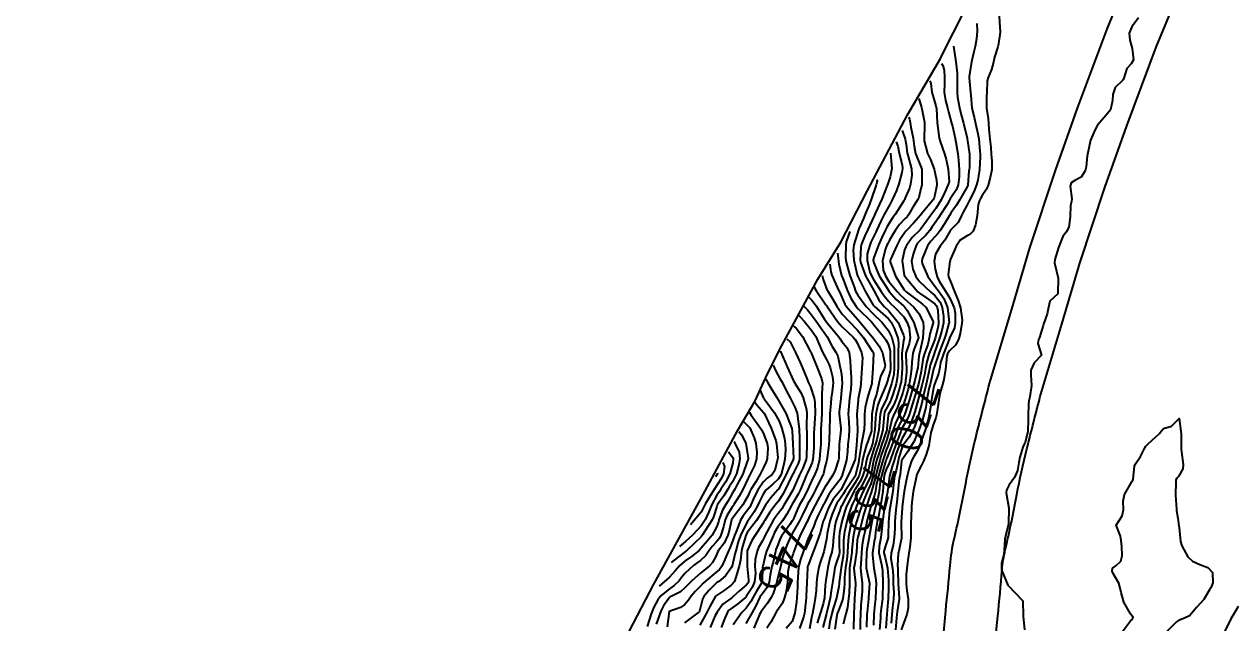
# Model space of a CAD drawing. Header units: metres. Extents: x 318500 to 325275, y 7408834 to 7428799.
# Drawn here: x 321964.5 to 322122, y 7417871.5 to 7417949.4 of the extents above; entities that cross this region are included whole.
import ezdxf
from ezdxf.enums import TextEntityAlignment as Align

# ---------------------------------------------------------------- set-up
doc = ezdxf.new("R2010")
doc.units = ezdxf.units.M
doc.header["$MEASUREMENT"] = 0
for name, color, linetype in [('Area', 45, 'Continuous'), ('Cotas', 45, 'Continuous'), ('Curvas de Nivel 1m', 11, 'Continuous'), ('Curvas de Nivel 5m', 15, 'Continuous'), ('Vias Primárias', 230, 'Continuous')]:
    doc.layers.add(name, color=color, linetype=linetype)
doc.styles.add('Style-STANDARD', font='STANDARD.shx')

msp = doc.modelspace()

# ---------------------------------------------------------------- linework, layer by layer
at = {"layer": 'Area'}
msp.add_lwpolyline([(322040.56, 7417865.41), (322046.4, 7417876.55), (322052.45, 7417887.54), (322057.31, 7417896.58), (322059.58, 7417900.37), (322061.18, 7417903.9), (322063.06, 7417907.6), (322067.73, 7417916.22), (322070.74, 7417921.01), (322074.18, 7417927.75), (322079.41, 7417937.61), (322083.7, 7417944.92), (322083.97, 7417945.5), (322086.79, 7417951.12)], dxfattribs=at)
at = {"layer": 'Curvas de Nivel 1m', "flags": 128}
for points, elevation in [([(322091.31, 7417950.44), (322091.42, 7417948.97), (322091.46, 7417948.49), (322091.47, 7417948.44), (322091.46, 7417948.39), (322091.4, 7417948), (322091.2, 7417946.62), (322091.16, 7417946.44), (322090.72, 7417945.09), (322090.57, 7417944.45), (322090.32, 7417943.47), (322089.88, 7417942.45), (322089.77, 7417942), (322089.71, 7417940.46), (322089.68, 7417940.07), (322089.69, 7417938.46), (322089.91, 7417937.1), (322089.95, 7417936.45), (322089.96, 7417935.72), (322090.11, 7417934.45), (322090.24, 7417933.41), (322090.3, 7417932.44), (322090.35, 7417931.61), (322090.35, 7417930.44), (322090.17, 7417929.43), (322089.89, 7417928.45), (322089.67, 7417927.91), (322089.12, 7417927.12), (322088.88, 7417926.7), (322088.76, 7417926.47), (322088.57, 7417925.93), (322088.48, 7417924.47), (322088.25, 7417923.29), (322087.94, 7417922.48), (322087.52, 7417922.01), (322087.05, 7417921.81), (322086.23, 7417921.31), (322085.72, 7417920.5), (322085.53, 7417920), (322085.01, 7417918.84), (322084.9, 7417918.51), (322084.68, 7417916.82), (322084.73, 7417916.51), (322084.97, 7417915.93), (322085.57, 7417914.5), (322086, 7417913.44), (322086.29, 7417912.5), (322086.5, 7417910.9), (322086.48, 7417910.49), (322086.23, 7417909.14), (322086.07, 7417908.5), (322085.69, 7417907.67), (322084.85, 7417906.89), (322084.62, 7417906.51), (322084.53, 7417906.2), (322084.32, 7417904.52), (322084.14, 7417903.18), (322083.97, 7417902.52), (322083.61, 7417901.36), (322083.47, 7417900.53), (322083.38, 7417899.91), (322083.17, 7417898.53), (322083.1, 7417898.17), (322082.72, 7417897.26), (322082.57, 7417896.68), (322082.53, 7417896.54), (322082.45, 7417896.28), (322082.15, 7417894.55), (322081.84, 7417893.39), (322081.46, 7417892.56), (322081.21, 7417892.01), (322080.63, 7417890.83), (322080.56, 7417890.64), (322080.55, 7417890.57), (322080.22, 7417888.97), (322080.15, 7417888.57), (322079.98, 7417887.19), (322079.92, 7417886.58), (322079.86, 7417885.28), (322079.83, 7417884.58), (322079.82, 7417883.29), (322079.81, 7417882.58), (322079.7, 7417881.39), (322079.56, 7417880.58), (322079.42, 7417879.65), (322079.29, 7417878.58), (322079.24, 7417877.81), (322079.22, 7417876.58), (322079.31, 7417875.71), (322079.49, 7417874.58), (322079.5, 7417873.48), (322079.29, 7417872.58), (322079.06, 7417871.9), (322078.57, 7417870.59)], 727), ([(322109.43, 7417950.2), (322108.57, 7417949.05), (322108.23, 7417948.21), (322108.31, 7417947.3), (322108.61, 7417946.21), (322108.8, 7417944.76), (322108.49, 7417944.21), (322107.94, 7417943.62), (322107.48, 7417942.22), (322107.43, 7417942.12), (322107.33, 7417942.03), (322106.41, 7417941.14), (322106.1, 7417940.24), (322106.08, 7417939.44), (322105.8, 7417938.24), (322105.26, 7417937.56), (322104.13, 7417936.27), (322103.82, 7417935.69), (322103.22, 7417934.28), (322102.84, 7417932.64), (322102.78, 7417932.28), (322102.63, 7417930.84), (322102.51, 7417930.29), (322101.98, 7417929.47), (322101.15, 7417929.05), (322100.69, 7417928.77), (322100.54, 7417928.31), (322100.77, 7417926.65), (322100.75, 7417926.31), (322100.61, 7417925.81), (322100.56, 7417924.31), (322100.4, 7417922.98), (322100.02, 7417922.32), (322099.61, 7417921.76), (322099.03, 7417920.33), (322098.58, 7417918.77), (322098.54, 7417918.33), (322098.98, 7417916.33), (322098.95, 7417914.33), (322097.93, 7417913.35), (322097.69, 7417912.34), (322097.57, 7417911.7), (322097.1, 7417910.35), (322097.05, 7417910.19), (322096.89, 7417909.63), (322096.58, 7417908.65), (322096.46, 7417908.36), (322096.35, 7417907.84), (322096.85, 7417906.35), (322095.86, 7417905.34), (322095.42, 7417904.37), (322095.42, 7417903.76), (322095.54, 7417902.37), (322095.29, 7417900.89), (322095.16, 7417900.37), (322095.13, 7417900.01), (322095.1, 7417898.37), (322095.11, 7417898), (322095.05, 7417896.37), (322094.7, 7417895.03), (322094.42, 7417894.38), (322093.99, 7417893.08), (322093.88, 7417892.39), (322093.72, 7417891.32), (322093.33, 7417890.4), (322092.62, 7417889.45), (322092.26, 7417888.77), (322092.23, 7417888.41), (322092.58, 7417886.41), (322092.55, 7417884.41), (322092.15, 7417882.8), (322092.08, 7417882.41), (322091.98, 7417880.95), (322091.91, 7417880.42), (322091.62, 7417879.29), (322091.63, 7417878.42), (322092.45, 7417876.41), (322094.42, 7417874.38), (322094.45, 7417872.38), (322094.61, 7417870.62)], 726), ([(322088.43, 7417949.48), (322088.45, 7417948.47), (322088.39, 7417947.48), (322088.2, 7417946.48), (322088.04, 7417945.81), (322087.73, 7417944.48), (322087.43, 7417942.59), (322087.41, 7417942.49), (322087.4, 7417942.41), (322087.6, 7417940.49), (322087.62, 7417940.16), (322087.78, 7417938.48), (322088.06, 7417937.28), (322088.26, 7417936.47), (322088.56, 7417935.14), (322088.67, 7417934.47), (322088.82, 7417932.84), (322088.85, 7417932.47), (322088.87, 7417932.15), (322088.78, 7417930.47), (322088.53, 7417929.09), (322088.38, 7417928.47), (322088.03, 7417927.57), (322087.46, 7417926.48), (322087.1, 7417925.81), (322086.64, 7417924.95), (322086.42, 7417924.5), (322085.97, 7417923.6), (322085.06, 7417922.66), (322084.99, 7417922.58), (322084.96, 7417922.51), (322084.26, 7417921.3), (322083.64, 7417920.53), (322083.02, 7417919.45), (322082.87, 7417918.54), (322082.99, 7417917.51), (322083.27, 7417916.54), (322083.53, 7417915.97), (322084.43, 7417914.52), (322084.63, 7417914.2), (322084.94, 7417913.66), (322085.47, 7417912.5), (322085.61, 7417911.81), (322085.61, 7417910.5), (322085.49, 7417909.9), (322084.87, 7417908.55), (322084.86, 7417908.52), (322084.85, 7417908.49), (322084.06, 7417906.52), (322083.7, 7417905.39), (322083.55, 7417904.53), (322083.43, 7417903.91), (322082.91, 7417902.54), (322082.79, 7417902.12), (322082.52, 7417900.54), (322082.3, 7417898.99), (322082.23, 7417898.55), (322081.95, 7417897.33), (322081.69, 7417896.56), (322081.07, 7417894.94), (322080.97, 7417894.57), (322080.9, 7417894.35), (322080.68, 7417893.95), (322080.18, 7417893.07), (322079.92, 7417892.58), (322079.6, 7417891.63), (322079.37, 7417890.58), (322079.24, 7417889.97), (322078.97, 7417888.59), (322078.91, 7417888.28), (322078.68, 7417886.59), (322078.68, 7417886.49), (322078.57, 7417884.59), (322078.58, 7417884.56), (322078.62, 7417882.59), (322078.61, 7417882.5), (322078.52, 7417882.12), (322078.25, 7417880.85), (322078.2, 7417880.59), (322078.09, 7417878.98), (322078.12, 7417878.6), (322078.15, 7417878.28), (322078.18, 7417876.59), (322078.32, 7417874.7), (322078.31, 7417874.59), (322078.04, 7417872.95), (322077.99, 7417872.6), (322077.95, 7417872.17), (322077.83, 7417870.6)], 728), ([(322085.38, 7417946.52), (322085.7, 7417944.51), (322085.84, 7417943.02), (322085.86, 7417942.51), (322085.86, 7417941.97), (322085.87, 7417940.51), (322085.91, 7417939.89), (322086.16, 7417938.5), (322086.37, 7417937.61), (322086.66, 7417936.5), (322087.14, 7417934.57), (322087.16, 7417934.49), (322087.22, 7417934.23), (322087.45, 7417932.49), (322087.44, 7417930.76), (322087.42, 7417930.49), (322087.39, 7417930.26), (322087.25, 7417928.49), (322087.23, 7417928.4), (322087.14, 7417928.23), (322086.52, 7417927.1), (322086.17, 7417926.5), (322085.76, 7417925.84), (322085.09, 7417924.9), (322084.84, 7417924.51), (322084.19, 7417923.4), (322083.64, 7417922.53), (322083.4, 7417922.19), (322083.05, 7417921.82), (322082.43, 7417921.16), (322081.99, 7417920.56), (322081.32, 7417918.87), (322081.27, 7417918.57), (322081.32, 7417918.25), (322082.05, 7417916.55), (322082.96, 7417915.3), (322083.55, 7417914.53), (322084.11, 7417913.69), (322084.58, 7417912.52), (322084.81, 7417910.6), (322084.79, 7417910.51), (322084.37, 7417909.02), (322084.22, 7417908.52), (322083.84, 7417907.51), (322083.47, 7417906.53), (322082.82, 7417904.66), (322082.79, 7417904.57), (322082.79, 7417904.54), (322082.42, 7417902.92), (322082.33, 7417902.55), (322082.19, 7417901.95), (322081.93, 7417900.55), (322081.77, 7417899.54), (322081.54, 7417898.56), (322081.36, 7417897.93), (322080.86, 7417896.57), (322080.71, 7417896.2), (322080.21, 7417895.06), (322079.93, 7417894.58), (322079.44, 7417893.82), (322078.66, 7417892.69), (322078.63, 7417892.62), (322078.63, 7417892.59), (322078.42, 7417890.81), (322078.38, 7417890.59), (322078.33, 7417890.3), (322078.15, 7417888.6), (322077.99, 7417887.2), (322077.91, 7417886.6), (322077.8, 7417885.36), (322077.75, 7417884.6), (322077.73, 7417883.79), (322077.68, 7417882.6), (322077.51, 7417881.61), (322077.25, 7417880.61), (322077.24, 7417879.86), (322077.45, 7417878.61), (322077.53, 7417877.67), (322077.55, 7417876.6), (322077.61, 7417875.42), (322077.58, 7417874.6), (322077.45, 7417873.56), (322077.34, 7417872.61), (322077.25, 7417871.48)], 729), ([(322082.29, 7417942.01), (322082.41, 7417941.65), (322082.54, 7417940.55), (322083.06, 7417938.75), (322083.13, 7417938.54), (322083.15, 7417938.43), (322083.25, 7417936.54), (322083.52, 7417934.54), (322083.63, 7417934.12), (322084.19, 7417932.53), (322084.43, 7417931.77), (322084.69, 7417930.52), (322084.8, 7417928.86), (322084.7, 7417928.52), (322084.19, 7417927.46), (322083.78, 7417926.53), (322083.1, 7417925.39), (322082.43, 7417924.55), (322081.85, 7417923.78), (322081.06, 7417922.65), (322081.02, 7417922.61), (322080.99, 7417922.57), (322080.01, 7417921.62), (322079.28, 7417920.59), (322079.19, 7417920.42), (322079.02, 7417920.05), (322078.68, 7417918.59), (322078.98, 7417916.73), (322079.06, 7417916.59), (322079.36, 7417916.2), (322080.76, 7417914.57), (322080.95, 7417914.4), (322082.03, 7417913.64), (322082.93, 7417913.02), (322083.16, 7417912.77), (322083.26, 7417912.54), (322083.32, 7417912.14), (322083.43, 7417910.53), (322083.38, 7417910.05), (322082.99, 7417908.54), (322082.87, 7417908.17), (322082.23, 7417906.55), (322081.91, 7417905.48), (322081.74, 7417904.56), (322081.59, 7417903.77), (322081.3, 7417902.56), (322080.77, 7417900.58), (322080.34, 7417898.98), (322080.23, 7417898.58), (322079.81, 7417897.49), (322079.34, 7417896.58), (322079.1, 7417896.19), (322078.7, 7417895.52), (322078.3, 7417894.6), (322077.89, 7417893.39), (322077.66, 7417892.61), (322077.42, 7417891.84), (322077.04, 7417890.61), (322076.82, 7417888.82), (322076.81, 7417888.62), (322076.78, 7417888.45), (322076.59, 7417887.58), (322076.43, 7417886.77), (322076.41, 7417886.62), (322076.2, 7417884.98), (322076.14, 7417884.63), (322076.08, 7417884.16), (322075.94, 7417882.63), (322075.71, 7417881.44), (322075.67, 7417880.63), (322076.01, 7417879.1), (322076.11, 7417878.63), (322076.15, 7417878.31), (322076.2, 7417876.62), (322076.16, 7417874.89), (322076.14, 7417874.62), (322075.94, 7417873.08), (322075.9, 7417872.63), (322075.87, 7417872.11), (322075.76, 7417870.63)], 731), ([(322080.85, 7417939.7), (322081.23, 7417938.53), (322081.27, 7417938.39), (322081.55, 7417936.86), (322081.59, 7417936.56), (322081.59, 7417936.22), (322081.55, 7417934.57), (322081.57, 7417934.21), (322081.99, 7417932.56), (322082.4, 7417931.77), (322082.86, 7417930.54), (322083.15, 7417929.1), (322083.22, 7417928.54), (322083.22, 7417928.46), (322083.13, 7417928.02), (322082.86, 7417926.8), (322082.74, 7417926.55), (322081.18, 7417924.66), (322081.11, 7417924.57), (322080.16, 7417923.49), (322079.3, 7417922.59), (322079.19, 7417922.46), (322079.06, 7417922.29), (322078.37, 7417921.27), (322078, 7417920.61), (322077.19, 7417918.79), (322077.14, 7417918.62), (322077.15, 7417918.47), (322077.82, 7417916.61), (322078.95, 7417914.83), (322079.2, 7417914.59), (322080.94, 7417913.25), (322081.34, 7417912.97), (322081.79, 7417912.56), (322082.72, 7417910.73), (322082.72, 7417910.54), (322082.32, 7417909.1), (322082.23, 7417908.55), (322082.02, 7417907.71), (322081.59, 7417906.56), (322081.43, 7417905.97), (322081.23, 7417904.56), (322081.17, 7417904.21), (322080.83, 7417902.57), (322080.79, 7417902.43), (322080.34, 7417901.01), (322080.21, 7417900.58), (322079.89, 7417899.44), (322079.62, 7417898.58), (322079.36, 7417897.96), (322078.71, 7417896.86), (322078.62, 7417896.68), (322078.59, 7417896.59), (322078.53, 7417896.41), (322077.83, 7417894.6), (322077.52, 7417893.76), (322077.12, 7417892.61), (322076.99, 7417892.28), (322076.64, 7417891.46), (322076.42, 7417890.83), (322076.37, 7417890.62), (322076.31, 7417890.31), (322076.19, 7417888.63), (322075.98, 7417887.24), (322075.85, 7417886.63), (322075.65, 7417885.55), (322075.46, 7417884.64), (322075.25, 7417883.36), (322075.17, 7417882.64), (322075.07, 7417882.1), (322074.84, 7417880.64), (322074.83, 7417880.31), (322075, 7417878.64), (322075.24, 7417877.42), (322075.32, 7417876.64), (322075.29, 7417875.78), (322075.21, 7417874.64), (322075.13, 7417873.92), (322075.02, 7417872.64), (322074.95, 7417871.21)], 732), ([(322079.59, 7417937.27), (322079.67, 7417937.01), (322079.73, 7417936.59), (322079.82, 7417935.99), (322080.13, 7417934.58), (322080.27, 7417933.51), (322080.45, 7417932.58), (322081.17, 7417930.73), (322081.23, 7417930.62), (322081.25, 7417930.57), (322081.26, 7417930.48), (322081.27, 7417928.57), (322081.25, 7417928.46), (322081.13, 7417927.99), (322080.85, 7417926.84), (322080.74, 7417926.57), (322080.11, 7417925.57), (322079.51, 7417924.59), (322079.33, 7417924.34), (322079.08, 7417924.09), (322078.36, 7417923.31), (322077.84, 7417922.61), (322077.53, 7417922.13), (322077.04, 7417921.27), (322076.82, 7417920.84), (322076.72, 7417920.62), (322076.54, 7417920.15), (322076.16, 7417918.63), (322076.23, 7417917.39), (322076.52, 7417916.63), (322076.97, 7417915.93), (322078.03, 7417914.6), (322078.47, 7417914.12), (322078.94, 7417913.7), (322080.22, 7417912.58), (322080.92, 7417911.71), (322081.42, 7417910.56), (322081.48, 7417909.97), (322081.39, 7417908.56), (322080.99, 7417906.71), (322080.94, 7417906.57), (322080.92, 7417906.49), (322080.84, 7417905.72), (322080.72, 7417904.68), (322080.69, 7417904.57), (322080.33, 7417903.04), (322080.21, 7417902.58), (322079.9, 7417901.46), (322079.66, 7417900.58), (322079.45, 7417899.89), (322079.02, 7417898.59), (322078.93, 7417898.39), (322078.73, 7417898.05), (322078.23, 7417897.08), (322078.07, 7417896.6), (322077.75, 7417895.65), (322077.35, 7417894.61), (322077.17, 7417894.13), (322076.66, 7417892.85), (322076.6, 7417892.68), (322076.58, 7417892.62), (322076.14, 7417891.13), (322076, 7417890.63), (322075.84, 7417889.85), (322075.7, 7417888.63), (322075.54, 7417887.69), (322075.25, 7417886.64), (322075.12, 7417886.1), (322074.77, 7417884.65), (322074.54, 7417883.45), (322074.42, 7417882.76), (322074.4, 7417882.65), (322074.11, 7417881.05), (322074.06, 7417880.65), (322074, 7417879.13), (322074.02, 7417878.65), (322074.43, 7417876.67), (322074.43, 7417876.65), (322074.31, 7417874.76), (322074.3, 7417874.65), (322074.13, 7417872.92), (322074.11, 7417872.65), (322074.07, 7417870.95)], 733), ([(322078.7, 7417935.54), (322079.07, 7417934.45), (322079.21, 7417933.73), (322079.37, 7417932.59), (322079.43, 7417932.35), (322079.93, 7417930.58), (322079.98, 7417929.75), (322079.79, 7417928.58), (322079.64, 7417928.07), (322079.11, 7417926.78), (322079.05, 7417926.65), (322079.03, 7417926.59), (322078.9, 7417926.39), (322077.77, 7417924.61), (322077.48, 7417924.22), (322077.08, 7417923.63), (322076.71, 7417922.98), (322076.54, 7417922.63), (322076.06, 7417921.62), (322075.63, 7417920.64), (322075.01, 7417919.04), (322074.92, 7417918.74), (322074.92, 7417918.65), (322075.01, 7417918.34), (322075.73, 7417916.64), (322076.95, 7417914.68), (322077, 7417914.62), (322077.91, 7417913.58), (322078.93, 7417912.69), (322079.03, 7417912.59), (322079.34, 7417912.16), (322080.23, 7417910.58), (322080.82, 7417908.62), (322080.82, 7417908.57), (322080.28, 7417907.15), (322080.11, 7417906.58), (322079.98, 7417905.43), (322079.93, 7417904.58), (322079.8, 7417903.58), (322079.62, 7417902.58), (322079.46, 7417901.9), (322079.1, 7417900.59), (322079.02, 7417900.33), (322078.75, 7417899.55), (322078.48, 7417898.86), (322078.35, 7417898.6), (322077.82, 7417897.5), (322077.55, 7417896.61), (322076.97, 7417894.9), (322076.87, 7417894.62), (322076.82, 7417894.49), (322076.68, 7417894.12), (322076.3, 7417893), (322076.18, 7417892.63), (322075.84, 7417891.43), (322075.64, 7417890.63), (322075.32, 7417889.35), (322075.21, 7417888.64), (322075.11, 7417888.13), (322074.62, 7417886.65), (322074.61, 7417886.62), (322074.58, 7417886.5), (322074.18, 7417885.03), (322074.09, 7417884.65), (322073.83, 7417883.36), (322073.68, 7417882.66), (322073.49, 7417881.68), (322073.42, 7417880.66), (322073.35, 7417879.8), (322073.28, 7417878.66), (322073.37, 7417877.75), (322073.5, 7417876.66), (322073.48, 7417875.62), (322073.39, 7417874.66), (322073.32, 7417873.75), (322073.27, 7417872.66), (322073.25, 7417871.79), (322073.22, 7417870.66)], 734), ([(322077.19, 7417932.62), (322077.34, 7417930.62), (322077.15, 7417929.52), (322076.82, 7417928.62), (322076.35, 7417927.4), (322076.04, 7417926.64), (322075.19, 7417924.75), (322075.14, 7417924.65), (322075.12, 7417924.62), (322075.09, 7417924.54), (322074.49, 7417923.23), (322074.22, 7417922.66), (322073.86, 7417921.85), (322073.37, 7417920.67), (322073.31, 7417920.38), (322073.22, 7417918.67), (322073.26, 7417918.42), (322073.93, 7417916.66), (322074.95, 7417914.81), (322075.04, 7417914.65), (322075.73, 7417913.43), (322076.4, 7417912.63), (322076.92, 7417912.13), (322078.16, 7417910.6), (322078.88, 7417908.94), (322078.95, 7417908.59), (322078.94, 7417908.52), (322078.87, 7417908.24), (322078.66, 7417906.59), (322078.69, 7417904.72), (322078.7, 7417904.59), (322078.55, 7417902.84), (322078.5, 7417902.59), (322078.38, 7417902.19), (322077.9, 7417900.6), (322077.57, 7417899.8), (322076.9, 7417898.62), (322076.87, 7417898.49), (322076.71, 7417896.83), (322076.7, 7417896.63), (322076.69, 7417896.6), (322076.02, 7417894.63), (322075.69, 7417893.62), (322075.38, 7417892.64), (322075.23, 7417892.06), (322074.93, 7417890.65), (322074.62, 7417889.58), (322074.33, 7417888.94), (322074.2, 7417888.65), (322073.73, 7417887.52), (322073.4, 7417886.66), (322073.18, 7417886.05), (322072.77, 7417884.67), (322072.72, 7417884.5), (322072.54, 7417883.84), (322072.31, 7417882.67), (322072.17, 7417881.01), (322072.14, 7417880.68), (322071.95, 7417879.21), (322071.87, 7417878.68), (322071.83, 7417878.04), (322071.86, 7417876.68), (322071.8, 7417875.31), (322071.74, 7417874.68), (322071.58, 7417873.51), (322071.36, 7417872.69), (322071.04, 7417871.36)], 736), ([(322075.42, 7417929.2), (322075.45, 7417928.95), (322075.37, 7417928.65), (322075.31, 7417928.48), (322075.13, 7417927.95), (322074.43, 7417925.99), (322073.9, 7417924.66), (322073.65, 7417924.09), (322073.06, 7417922.75), (322073.01, 7417922.62), (322072.42, 7417920.68), (322072.32, 7417919.98), (322072.4, 7417918.68), (322072.85, 7417916.8), (322072.89, 7417916.67), (322072.98, 7417916.46), (322073.89, 7417914.66), (322074.93, 7417912.85), (322075.01, 7417912.73), (322075.08, 7417912.65), (322076.91, 7417911.07), (322077.29, 7417910.61), (322077.64, 7417909.86), (322078.15, 7417908.6), (322078.24, 7417907.98), (322078.17, 7417906.6), (322078.17, 7417905.26), (322078.18, 7417904.6), (322078.07, 7417903.34), (322077.91, 7417902.6), (322077.53, 7417901.36), (322077.29, 7417900.61), (322077.14, 7417900.24), (322076.75, 7417899.56), (322076.42, 7417898.95), (322076.34, 7417898.63), (322076.22, 7417897.12), (322076.18, 7417896.63), (322076.03, 7417895.96), (322075.61, 7417894.64), (322075.38, 7417893.94), (322074.98, 7417892.65), (322074.92, 7417892.39), (322074.64, 7417890.65), (322074.63, 7417890.62), (322073.97, 7417889.3), (322073.64, 7417888.66), (322073.31, 7417887.95), (322072.74, 7417886.67), (322072.7, 7417886.55), (322072.57, 7417886.15), (322072.21, 7417885.02), (322072.11, 7417884.68), (322071.99, 7417884.12), (322071.71, 7417882.68), (322071.62, 7417881.58), (322071.59, 7417880.68), (322071.48, 7417879.69), (322071.31, 7417878.69), (322071.2, 7417877.43), (322071.19, 7417876.69), (322071.14, 7417875.98), (322070.97, 7417874.69), (322070.87, 7417874.24), (322070.4, 7417873.13), (322070.28, 7417872.82), (322070.24, 7417872.7), (322070.21, 7417872.52), (322069.95, 7417870.71)], 737), ([(322071.91, 7417922.41), (322071.43, 7417921.09), (322071.35, 7417920.7), (322071.32, 7417919), (322071.35, 7417918.69), (322071.44, 7417918.25), (322071.91, 7417916.69), (322072.44, 7417915.2), (322072.64, 7417914.67), (322072.74, 7417914.46), (322072.94, 7417914.12), (322074, 7417912.66), (322074.92, 7417911.69), (322076.04, 7417910.63), (322076.88, 7417909.58), (322077.36, 7417908.61), (322077.65, 7417907.4), (322077.66, 7417906.61), (322077.66, 7417905.79), (322077.68, 7417904.61), (322077.6, 7417903.81), (322077.31, 7417902.61), (322076.77, 7417900.89), (322076.65, 7417900.62), (322076.01, 7417899.37), (322075.82, 7417898.63), (322075.74, 7417897.62), (322075.66, 7417896.64), (322075.42, 7417895.36), (322075.2, 7417894.64), (322075.07, 7417894.26), (322074.66, 7417892.98), (322074.58, 7417892.73), (322074.56, 7417892.65), (322074.23, 7417891.06), (322074.11, 7417890.66), (322073.62, 7417889.66), (322073.05, 7417888.67), (322072.9, 7417888.38), (322072.6, 7417887.7), (322072.26, 7417887), (322072.12, 7417886.68), (322071.71, 7417885.53), (322071.48, 7417884.69), (322071.2, 7417883.36), (322071.09, 7417882.69), (322071.05, 7417882.16), (322071.07, 7417880.69), (322071.01, 7417880.17), (322070.76, 7417878.7), (322070.52, 7417876.77), (322070.52, 7417876.7), (322070.51, 7417876.64), (322070.44, 7417876.24), (322070.19, 7417874.93), (322070.14, 7417874.7), (322069.73, 7417873.38), (322069.54, 7417872.71), (322069.29, 7417871.63), (322069.14, 7417870.72)], 738), ([(322070.28, 7417919.61), (322070.31, 7417919.31), (322070.44, 7417918.15), (322070.82, 7417916.7), (322070.97, 7417916.31), (322071.6, 7417914.69), (322072.02, 7417913.76), (322072.71, 7417912.67), (322072.93, 7417912.42), (322074.7, 7417910.65), (322074.9, 7417910.43), (322076.36, 7417908.63), (322076.58, 7417908.33), (322076.86, 7417907.81), (322077.14, 7417906.9), (322077.16, 7417906.62), (322077.15, 7417906.31), (322077.19, 7417904.61), (322077.16, 7417904.27), (322076.8, 7417902.98), (322076.7, 7417902.72), (322076.67, 7417902.62), (322076.63, 7417902.46), (322075.86, 7417900.63), (322075.55, 7417899.85), (322075.29, 7417898.64), (322075.25, 7417898.13), (322075.14, 7417896.64), (322074.82, 7417894.78), (322074.78, 7417894.65), (322074.76, 7417894.58), (322074.69, 7417894.38), (322074.17, 7417893.15), (322074.05, 7417892.66), (322073.83, 7417891.47), (322073.59, 7417890.66), (322073.28, 7417890), (322072.61, 7417888.94), (322072.46, 7417888.67), (322071.84, 7417887.43), (322071.47, 7417886.69), (322071.22, 7417886.04), (322070.84, 7417884.7), (322070.54, 7417883.22), (322070.49, 7417882.7), (322070.51, 7417881.68), (322070.56, 7417880.7), (322070.56, 7417880.64), (322070.5, 7417880.39), (322070.05, 7417879.13), (322069.94, 7417878.71), (322069.85, 7417878.1), (322069.63, 7417876.71), (322069.47, 7417875.68), (322069.32, 7417874.72), (322069.15, 7417873.98), (322068.84, 7417872.72), (322068.37, 7417870.89)], 739), ([(322068.28, 7417916.69), (322068.41, 7417916.18), (322068.95, 7417914.76), (322068.97, 7417914.73), (322069.73, 7417913.51), (322070.2, 7417912.71), (322070.91, 7417911.68), (322071.79, 7417910.69), (322072.88, 7417909.57), (322073.63, 7417908.66), (322074.85, 7417906.79), (322074.91, 7417906.71), (322074.94, 7417906.65), (322074.95, 7417906.54), (322074.89, 7417904.65), (322074.89, 7417904.58), (322074.8, 7417903.42), (322074.75, 7417902.69), (322074.74, 7417902.65), (322074.29, 7417901.14), (322074.16, 7417900.66), (322073.89, 7417899.52), (322073.8, 7417898.66), (322073.8, 7417897.58), (322073.76, 7417896.66), (322073.6, 7417895.76), (322073.38, 7417894.66), (322073.27, 7417894.07), (322073.08, 7417892.67), (322073.02, 7417892.3), (322072.63, 7417890.75), (322072.61, 7417890.69), (322072.6, 7417890.67), (322072.57, 7417890.61), (322071.28, 7417888.69), (322071.03, 7417888.27), (322070.59, 7417887.58), (322070.22, 7417887.07), (322070.02, 7417886.71), (322069.61, 7417885.66), (322069.31, 7417884.72), (322068.96, 7417883.15), (322068.91, 7417882.72), (322068.87, 7417882.38), (322068.5, 7417880.73), (322067.99, 7417879.22), (322067.85, 7417878.74), (322067.64, 7417877.56), (322067.55, 7417876.74), (322067.49, 7417875.69), (322067.38, 7417874.74), (322067.23, 7417873.91), (322067.03, 7417872.74), (322066.92, 7417872.21), (322066.63, 7417870.75)], 741), ([(322066.53, 7417913.93), (322066.93, 7417913.5), (322067.49, 7417912.74), (322068.6, 7417911.03), (322068.8, 7417910.73), (322068.9, 7417910.6), (322070.45, 7417908.71), (322070.63, 7417908.46), (322070.86, 7417908.13), (322071.49, 7417907.32), (322071.79, 7417906.69), (322071.94, 7417905.58), (322071.99, 7417904.68), (322072.05, 7417903.43), (322072.08, 7417902.68), (322072.03, 7417901.93), (322071.85, 7417900.68), (322071.75, 7417899.7), (322071.69, 7417898.69), (322071.75, 7417897.66), (322071.8, 7417896.68), (322071.75, 7417895.74), (322071.64, 7417894.69), (322071.57, 7417893.8), (322071.44, 7417892.69), (322071.29, 7417892.05), (322070.89, 7417890.7), (322070.62, 7417890.15), (322069.51, 7417888.72), (322069.14, 7417888.19), (322068.59, 7417887.11), (322068.46, 7417886.85), (322068.39, 7417886.73), (322067.78, 7417885.52), (322067.44, 7417884.74), (322067.19, 7417884.09), (322066.59, 7417882.75), (322066.57, 7417882.71), (322066.53, 7417882.61), (322066.02, 7417881.25), (322065.84, 7417880.76), (322065.48, 7417879.77), (322065.22, 7417878.77), (322065.12, 7417877.43), (322065.1, 7417876.77), (322065.07, 7417876.14), (322064.98, 7417874.77), (322064.94, 7417874.25), (322064.74, 7417872.77), (322064.38, 7417871.68), (322063.6, 7417870.79)], 743), ([(322067.28, 7417915.23), (322067.31, 7417915.1), (322067.49, 7417914.74), (322068.77, 7417912.89), (322068.89, 7417912.73), (322068.93, 7417912.67), (322070.3, 7417910.71), (322070.89, 7417910.03), (322072.31, 7417908.68), (322072.57, 7417908.38), (322072.86, 7417907.93), (322073.42, 7417906.66), (322073.53, 7417905.97), (322073.46, 7417904.66), (322073.43, 7417904.04), (322073.33, 7417902.66), (322073.26, 7417902.19), (322072.99, 7417900.67), (322072.97, 7417900.47), (322072.79, 7417898.67), (322072.79, 7417898.62), (322072.9, 7417896.67), (322072.9, 7417896.48), (322072.76, 7417894.67), (322072.75, 7417894.6), (322072.68, 7417893.74), (322072.57, 7417892.76), (322072.55, 7417892.67), (322071.98, 7417891.34), (322071.69, 7417890.68), (322070.71, 7417888.8), (322070.65, 7417888.7), (322070.63, 7417888.67), (322070.61, 7417888.64), (322069.71, 7417887.59), (322069.23, 7417886.72), (322069.05, 7417886.25), (322068.55, 7417884.99), (322068.47, 7417884.81), (322068.44, 7417884.73), (322068.04, 7417883.23), (322067.87, 7417882.74), (322067.51, 7417881.74), (322067.13, 7417880.74), (322066.96, 7417880.28), (322066.47, 7417879), (322066.4, 7417878.82), (322066.39, 7417878.75), (322066.38, 7417878.66), (322066.28, 7417876.75), (322066.21, 7417874.97), (322066.2, 7417874.75), (322066.05, 7417873.1), (322065.99, 7417872.76), (322065.86, 7417872.23), (322065.35, 7417870.77)], 742), ([(322065.9, 7417912.71), (322066.38, 7417912.22), (322066.91, 7417911.58), (322067.51, 7417910.74), (322068.87, 7417908.83), (322068.93, 7417908.73), (322069.58, 7417907.44), (322070.05, 7417906.71), (322070.31, 7417906.18), (322070.64, 7417904.7), (322070.67, 7417904.55), (322070.81, 7417903.85), (322070.9, 7417902.7), (322070.78, 7417901.26), (322070.7, 7417900.7), (322070.5, 7417898.95), (322070.5, 7417898.7), (322070.71, 7417896.78), (322070.72, 7417896.7), (322070.71, 7417896.61), (322070.52, 7417894.7), (322070.44, 7417892.93), (322070.4, 7417892.7), (322069.98, 7417891.37), (322069.68, 7417890.71), (322068.61, 7417889.06), (322068.49, 7417888.85), (322068.43, 7417888.73), (322067.79, 7417887.54), (322067.35, 7417886.74), (322067.08, 7417886.24), (322066.56, 7417885.15), (322066.43, 7417884.87), (322066.37, 7417884.75), (322066.17, 7417884.38), (322065.39, 7417882.77), (322065.14, 7417882.16), (322064.6, 7417880.78), (322064.57, 7417880.7), (322064.5, 7417880.5), (322064.05, 7417879.21), (322063.94, 7417878.79), (322063.84, 7417878.16), (322063.77, 7417876.79), (322063.62, 7417875.61), (322063.4, 7417874.8), (322063.12, 7417874.09), (322062.39, 7417873.01), (322062.32, 7417872.89), (322062.27, 7417872.81), (322061.6, 7417871.6), (322061.08, 7417870.82)], 744), ([(322064.55, 7417910.1), (322064.89, 7417909.83), (322065.72, 7417908.77), (322066.73, 7417906.86), (322066.78, 7417906.75), (322066.8, 7417906.71), (322066.84, 7417906.62), (322067.65, 7417904.74), (322068.22, 7417903.31), (322068.32, 7417902.73), (322068.23, 7417901.28), (322068.24, 7417900.74), (322068.24, 7417899.24), (322068.23, 7417898.74), (322068.17, 7417897.29), (322068.14, 7417896.74), (322068.12, 7417895.32), (322068.1, 7417894.74), (322068, 7417893.41), (322067.93, 7417892.74), (322067.69, 7417891.69), (322067.28, 7417890.74), (322067.06, 7417890.31), (322066.62, 7417889.27), (322066.38, 7417888.75), (322065.77, 7417887.59), (322065.31, 7417886.77), (322065.07, 7417886.28), (322064.55, 7417885.06), (322064.47, 7417884.87), (322064.41, 7417884.78), (322064.08, 7417884.32), (322063.02, 7417882.8), (322062.84, 7417882.49), (322062.51, 7417881.66), (322062.27, 7417881.05), (322062.2, 7417880.81), (322061.9, 7417879.4), (322061.76, 7417878.82), (322061.52, 7417877.75), (322061.39, 7417876.82), (322061.15, 7417876.12), (322060.43, 7417875.18), (322060.28, 7417874.98), (322060.2, 7417874.83), (322059.63, 7417873.62), (322059.2, 7417872.85), (322058.38, 7417871.43)], 746), ([(322063.7, 7417908.47), (322064.13, 7417908.06), (322064.8, 7417906.78), (322064.81, 7417906.75), (322064.84, 7417906.69), (322065.42, 7417905.37), (322065.68, 7417904.77), (322066.28, 7417903.28), (322066.51, 7417902.75), (322066.61, 7417902.58), (322066.78, 7417902.22), (322067.25, 7417900.75), (322067.32, 7417900.18), (322067.37, 7417898.74), (322067.35, 7417898.13), (322067.23, 7417896.74), (322067.21, 7417896.24), (322067.22, 7417894.74), (322067.2, 7417894.23), (322067.09, 7417892.75), (322067.01, 7417892.39), (322066.64, 7417891.59), (322066.37, 7417891.01), (322066.26, 7417890.76), (322065.99, 7417890.12), (322065.42, 7417888.77), (322065.15, 7417888.23), (322064.59, 7417887.28), (322064.4, 7417886.96), (322064.3, 7417886.78), (322063.71, 7417885.65), (322063.12, 7417884.8), (322062.54, 7417883.98), (322062.1, 7417883.25), (322061.9, 7417882.82), (322061.49, 7417881.84), (322061.06, 7417880.82), (322060.92, 7417880.4), (322060.56, 7417878.83), (322060.55, 7417878.75), (322060.48, 7417876.83), (322060.48, 7417876.8), (322060.45, 7417876.76), (322059.72, 7417875.55), (322059.32, 7417874.85), (322059, 7417874.27), (322058.4, 7417873.4), (322058.12, 7417873.13), (322057.85, 7417872.87), (322056.73, 7417871.24)], 747), ([(322062.86, 7417906.84), (322062.88, 7417906.81), (322063.46, 7417905.43), (322063.74, 7417904.8), (322064.58, 7417903), (322064.69, 7417902.78), (322064.73, 7417902.72), (322064.79, 7417902.61), (322065.5, 7417901.49), (322065.84, 7417900.76), (322066.26, 7417899.24), (322066.31, 7417898.76), (322066.26, 7417897.22), (322066.27, 7417896.76), (322066.3, 7417896.35), (322066.29, 7417894.76), (322066.26, 7417893.17), (322066.19, 7417892.76), (322065.77, 7417891.64), (322065.36, 7417890.77), (322064.61, 7417889.08), (322064.47, 7417888.78), (322063.78, 7417887.6), (322063.3, 7417886.8), (322063.03, 7417886.35), (322062.56, 7417885.73), (322062.16, 7417885.21), (322061.91, 7417884.82), (322061.42, 7417883.94), (322060.85, 7417882.83), (322060.75, 7417882.6), (322060.52, 7417882.16), (322060.03, 7417881.32), (322059.82, 7417880.84), (322059.58, 7417879.75), (322059.55, 7417878.84), (322059.6, 7417877.98), (322059.48, 7417876.84), (322059.17, 7417876.12), (322058.42, 7417874.93), (322058.39, 7417874.89), (322058.35, 7417874.86), (322057.31, 7417873.98), (322056.4, 7417873.35), (322056.14, 7417873.15), (322055.96, 7417872.89), (322055.63, 7417872.14), (322055.17, 7417870.9)], 748), ([(322061.92, 7417905.02), (322062.25, 7417904.25), (322062.8, 7417903.29), (322063.07, 7417902.81), (322063.64, 7417901.66), (322064.11, 7417900.79), (322064.75, 7417899.55), (322065.02, 7417898.78), (322065.1, 7417898.41), (322065.3, 7417896.77), (322065.36, 7417895.43), (322065.35, 7417894.77), (322065.35, 7417894.1), (322065.33, 7417892.77), (322065.18, 7417892.24), (322064.64, 7417891.2), (322064.5, 7417890.91), (322064.44, 7417890.78), (322064.28, 7417890.44), (322063.49, 7417888.8), (322063.17, 7417888.23), (322062.59, 7417887.36), (322062.35, 7417887.05), (322062.17, 7417886.81), (322061.5, 7417885.89), (322060.82, 7417884.83), (322060.72, 7417884.65), (322060.55, 7417884.35), (322059.52, 7417882.85), (322059.15, 7417882.22), (322058.53, 7417880.86), (322058.52, 7417880.83), (322058.55, 7417878.86), (322058.72, 7417877.12), (322058.7, 7417876.86), (322058.62, 7417876.68), (322058.44, 7417876.46), (322057.58, 7417875.73), (322056.68, 7417874.89), (322056.54, 7417874.76), (322056.42, 7417874.68), (322055.37, 7417873.93), (322054.61, 7417872.91), (322054.39, 7417872.46), (322053.7, 7417870.92)], 749), ([(322060.21, 7417901.72), (322060.68, 7417900.75), (322060.76, 7417900.64), (322062.08, 7417898.82), (322062.72, 7417897.64), (322063.06, 7417896.8), (322063.4, 7417895.5), (322063.47, 7417894.8), (322063.51, 7417893.97), (322063.44, 7417892.8), (322063.3, 7417892.15), (322062.94, 7417890.81), (322062.62, 7417890.24), (322061.87, 7417889.57), (322061.01, 7417888.83), (322060.82, 7417888.61), (322060.6, 7417888.25), (322060.14, 7417887.28), (322059.93, 7417886.84), (322059.45, 7417885.97), (322058.69, 7417884.86), (322058.55, 7417884.63), (322057.66, 7417882.87), (322057.35, 7417882.05), (322057.04, 7417880.88), (322056.94, 7417880.43), (322056.57, 7417878.89), (322056.47, 7417878.65), (322055.72, 7417877.63), (322054.83, 7417876.91), (322054.6, 7417876.75), (322054.45, 7417876.62), (322053.6, 7417875.76), (322052.9, 7417874.93), (322052.74, 7417874.61), (322052.39, 7417873.21), (322052.33, 7417873.01), (322052.27, 7417872.94), (322050.38, 7417871.51)], 751), ([(322059.5, 7417900.32), (322059.78, 7417899.87), (322060.72, 7417898.83), (322060.74, 7417898.8), (322061.65, 7417896.82), (322062.27, 7417895.24), (322062.37, 7417894.81), (322062.51, 7417892.96), (322062.5, 7417892.81), (322062.12, 7417891.33), (322061.77, 7417890.82), (322061.14, 7417890.31), (322060.62, 7417889.8), (322059.97, 7417888.84), (322059.51, 7417887.93), (322059.01, 7417886.85), (322058.86, 7417886.57), (322058.57, 7417886.16), (322058, 7417885.42), (322057.67, 7417884.87), (322057.13, 7417883.47), (322056.88, 7417882.88), (322056.78, 7417882.63), (322056.51, 7417881.81), (322056.23, 7417881.16), (322056.1, 7417880.89), (322055.62, 7417879.76), (322055.24, 7417878.9), (322054.92, 7417878.45), (322054.46, 7417878.05), (322053.11, 7417876.93), (322052.77, 7417876.61), (322052.44, 7417876.24), (322051.79, 7417875.59), (322051.26, 7417874.96), (322050.92, 7417874.45), (322050.4, 7417873.84), (322049.87, 7417873.49), (322048.39, 7417872.99), (322048.11, 7417870.99)], 752), ([(322058.78, 7417898.93), (322058.79, 7417898.91), (322058.83, 7417898.86), (322059.06, 7417898.53), (322060.26, 7417896.84), (322060.43, 7417896.56), (322060.7, 7417895.99), (322061.15, 7417894.83), (322061.22, 7417894.28), (322061.12, 7417892.83), (322061.02, 7417892.46), (322060.64, 7417891.73), (322060.35, 7417891.12), (322060.21, 7417890.84), (322059.65, 7417889.87), (322059.01, 7417888.85), (322058.87, 7417888.59), (322058.6, 7417888.01), (322058.2, 7417887.25), (322057.95, 7417886.87), (322057.36, 7417886.08), (322056.55, 7417885.01), (322056.5, 7417884.94), (322056.49, 7417884.89), (322056.14, 7417883.29), (322056.02, 7417882.9), (322055.53, 7417881.89), (322054.82, 7417880.91), (322054.69, 7417880.71), (322054.49, 7417880.22), (322054.03, 7417879.37), (322053.62, 7417878.92), (322052.46, 7417877.98), (322051.33, 7417876.96), (322050.88, 7417876.53), (322050.44, 7417876.05), (322049.85, 7417875.56), (322048.73, 7417874.99), (322048.52, 7417874.88), (322048.42, 7417874.79), (322047.67, 7417873.74), (322047.3, 7417873.01), (322046.69, 7417871.33)], 753), ([(322107.23, 7417870.21), (322108.39, 7417871.76), (322108.61, 7417871.96), (322108.77, 7417872.19), (322108.4, 7417872.68), (322107.54, 7417874.2), (322107.18, 7417875.46), (322107.02, 7417876.21), (322106.9, 7417876.66), (322106.46, 7417877.42), (322106.15, 7417877.91), (322106.04, 7417878.23), (322106.08, 7417878.63), (322106.48, 7417878.92), (322107.16, 7417879.54), (322107.34, 7417880.21), (322107.27, 7417881.46), (322107.21, 7417882.21), (322107.12, 7417882.8), (322106.55, 7417884.22), (322107.34, 7417885.43), (322107.48, 7417886.21), (322107.45, 7417887.35), (322107.64, 7417888.2), (322108.63, 7417889.96), (322108.72, 7417890.09), (322108.77, 7417890.19), (322108.94, 7417891.9), (322109.07, 7417892.19), (322109.72, 7417893.13), (322110.21, 7417894.17), (322110.39, 7417894.48), (322110.7, 7417894.78), (322112.17, 7417896.15), (322112.4, 7417896.46), (322112.72, 7417896.78), (322113.75, 7417897.1), (322114.74, 7417898.11), (322115, 7417896.11), (322115.01, 7417895.8), (322115.01, 7417894.11), (322115.04, 7417893.75), (322115.26, 7417892.1), (322115.21, 7417891.55), (322114.64, 7417890.54), (322114.43, 7417890.31), (322114.32, 7417890.11), (322114.3, 7417889.79), (322114.26, 7417888.12), (322114.38, 7417886.32), (322114.41, 7417886.11), (322114.57, 7417885.13), (322114.7, 7417884.11), (322114.72, 7417883.93), (322114.91, 7417882.11), (322115.08, 7417881.55), (322115.88, 7417880.1), (322116.49, 7417879.52), (322117.44, 7417879.12), (322118.48, 7417878.73), (322119.08, 7417878.05), (322119.12, 7417876.72), (322118.84, 7417876.05), (322118.7, 7417875.81), (322118.44, 7417875.36), (322117.94, 7417874.55), (322117.53, 7417874.07), (322116.99, 7417873.5), (322116.4, 7417872.76), (322116.08, 7417872.41), (322115.45, 7417872.1), (322114.67, 7417871.83), (322114.39, 7417871.66), (322112.88, 7417870.13)], 726), ([(322058.11, 7417897.66), (322058.71, 7417897.07), (322058.86, 7417896.86), (322059.44, 7417895.59), (322059.68, 7417894.85), (322059.79, 7417893.72), (322059.75, 7417892.84), (322059.5, 7417892), (322058.94, 7417890.86), (322058.62, 7417890.23), (322057.96, 7417888.87), (322057.49, 7417887.98), (322056.81, 7417886.89), (322056.72, 7417886.75), (322056.58, 7417886.56), (322055.93, 7417885.52), (322055.69, 7417884.9), (322055.45, 7417883.99), (322055.12, 7417882.9), (322054.92, 7417882.51), (322054.52, 7417882.01), (322053.99, 7417881.44), (322053.61, 7417880.92), (322053.16, 7417880.26), (322052.48, 7417879.62), (322052.09, 7417879.34), (322051.56, 7417878.95), (322050.46, 7417877.97), (322050.01, 7417877.42), (322049.67, 7417876.98), (322049.05, 7417876.37), (322048.43, 7417875.93), (322047.29, 7417875.01), (322046.9, 7417874.52), (322046.4, 7417873.53), (322046.03, 7417872.67), (322045.52, 7417871.03)], 754), ([(322056.8, 7417895.12), (322056.85, 7417895.05), (322056.94, 7417894.89), (322057.5, 7417893.71), (322057.6, 7417892.88), (322057.46, 7417892.06), (322057.13, 7417890.88), (322056.62, 7417889.84), (322056.24, 7417889.27), (322056, 7417888.9), (322055.48, 7417888.02), (322054.69, 7417886.91), (322054.65, 7417886.84), (322054.58, 7417886.64), (322054.15, 7417885.32), (322053.96, 7417884.92), (322053.03, 7417883.43), (322052.73, 7417882.94), (322052.65, 7417882.82), (322052.53, 7417882.7), (322050.72, 7417880.97), (322050.6, 7417880.87), (322050.5, 7417880.79), (322049.59, 7417880.08), (322048.65, 7417879.34)], 756), ([(322056.09, 7417893.75), (322056.66, 7417893.04), (322056.71, 7417892.94), (322056.72, 7417892.89), (322056.72, 7417892.83), (322056.65, 7417892.3), (322056.3, 7417890.89), (322055.71, 7417889.8), (322055.12, 7417888.9), (322054.92, 7417888.59), (322054.6, 7417888.1), (322053.93, 7417886.92), (322053.53, 7417885.97), (322053.07, 7417884.93), (322052.54, 7417884.14), (322051.45, 7417882.96), (322050.51, 7417882.08), (322049.73, 7417881.43)], 757), ([(322055.38, 7417892.37), (322055.59, 7417891.84), (322055.47, 7417890.9), (322055.19, 7417890.34), (322054.62, 7417889.48), (322053.71, 7417888.04), (322053.07, 7417886.93), (322052.91, 7417886.6), (322052.56, 7417885.91), (322051.18, 7417884.24)], 758), ([(322054.67, 7417890.98), (322054.68, 7417890.96), (322054.67, 7417890.91), (322054.66, 7417890.88), (322054.63, 7417890.84), (322054.43, 7417890.51)], 759)]:
    msp.add_lwpolyline(points, dxfattribs=dict(at, elevation=elevation))
at = {"layer": 'Curvas de Nivel 5m', "flags": 128}
for points, elevation in [([(322083.83, 7417944.27), (322084.03, 7417943.92), (322084.16, 7417943.36), (322084.22, 7417942.53), (322084.19, 7417941.65), (322084.16, 7417940.53), (322084.36, 7417939.45), (322084.61, 7417938.52), (322084.74, 7417937.99), (322085.14, 7417936.51), (322085.24, 7417936.1), (322085.58, 7417934.51), (322085.68, 7417934.04), (322085.94, 7417932.5), (322086.02, 7417931.66), (322086.1, 7417930.5), (322086.12, 7417929.54), (322085.99, 7417928.5), (322085.75, 7417927.89), (322085.12, 7417926.93), (322084.96, 7417926.67), (322084.88, 7417926.51), (322084.54, 7417925.95), (322083.65, 7417924.53), (322083.43, 7417924.18), (322083.08, 7417923.66), (322082.61, 7417923.01), (322082.28, 7417922.55), (322081.72, 7417921.89), (322081.04, 7417921.23), (322080.71, 7417920.9), (322080.52, 7417920.58), (322080.13, 7417919.47), (322079.92, 7417918.58), (322080.07, 7417917.51), (322080.48, 7417916.57), (322080.97, 7417915.93), (322082.38, 7417914.55), (322082.7, 7417914.3), (322082.95, 7417914.09), (322083.63, 7417913.22), (322083.92, 7417912.53), (322084.08, 7417911.36), (322084.06, 7417910.52), (322083.88, 7417909.53), (322083.57, 7417908.53), (322082.86, 7417906.55), (322082.85, 7417906.52), (322082.36, 7417905.01), (322082.25, 7417904.55), (322082.01, 7417903.35), (322081.82, 7417902.55), (322081.5, 7417901.28), (322081.35, 7417900.56), (322081.26, 7417900.07), (322080.84, 7417898.57), (322080.81, 7417898.5), (322080.74, 7417898.26), (322080.29, 7417897), (322080.11, 7417896.58), (322079.62, 7417895.66), (322078.8, 7417894.59), (322078.75, 7417894.53), (322078.69, 7417894.36), (322078.26, 7417893), (322078.16, 7417892.6), (322077.9, 7417891.35), (322077.71, 7417890.6), (322077.56, 7417889.55), (322077.48, 7417888.61), (322077.37, 7417887.84), (322077.14, 7417886.61), (322077.07, 7417886.12), (322076.94, 7417884.61), (322076.88, 7417882.96), (322076.86, 7417882.61), (322076.81, 7417882.33), (322076.51, 7417881.41), (322076.33, 7417880.8), (322076.32, 7417880.62), (322076.49, 7417880), (322076.79, 7417878.62), (322076.91, 7417877.07), (322076.92, 7417876.61), (322076.94, 7417876.12), (322076.89, 7417874.61), (322076.85, 7417874.18), (322076.7, 7417872.62), (322076.56, 7417870.8)], 730), ([(322077.94, 7417934.08), (322078.12, 7417933.52), (322078.32, 7417932.6), (322078.7, 7417931.07), (322078.74, 7417930.6), (322078.66, 7417930.1), (322078.27, 7417928.6), (322077.98, 7417927.75), (322077.46, 7417926.61), (322077.1, 7417925.95), (322076.37, 7417924.63), (322075.93, 7417923.78), (322075.41, 7417922.64), (322075.3, 7417922.4), (322075.05, 7417921.88), (322074.64, 7417921.05), (322074.48, 7417920.66), (322074.16, 7417919.52), (322074.15, 7417918.66), (322074.51, 7417917.13), (322074.7, 7417916.65), (322074.97, 7417916.17), (322075.98, 7417914.63), (322076.37, 7417914.05), (322076.94, 7417913.34), (322077.29, 7417912.97), (322077.66, 7417912.61), (322078.91, 7417911.3), (322079.37, 7417910.59), (322079.61, 7417909.86), (322079.75, 7417908.58), (322079.61, 7417907.83), (322079.18, 7417906.59), (322079.16, 7417906.28), (322079.28, 7417904.59), (322079.25, 7417904.14), (322079.07, 7417902.59), (322079.02, 7417902.35), (322078.78, 7417901.49), (322078.5, 7417900.59), (322078.01, 7417899.34), (322077.62, 7417898.61), (322077.37, 7417897.97), (322077.07, 7417896.61), (322076.7, 7417895.37), (322076.43, 7417894.62), (322075.99, 7417893.31), (322075.78, 7417892.63), (322075.54, 7417891.74), (322075.28, 7417890.64), (322074.75, 7417888.78), (322074.72, 7417888.65), (322074.7, 7417888.56), (322074.6, 7417888.26), (322074.17, 7417887.07), (322074.02, 7417886.66), (322073.68, 7417885.54), (322073.44, 7417884.66), (322073.26, 7417883.94), (322072.92, 7417882.67), (322072.86, 7417882.33), (322072.75, 7417880.67), (322072.73, 7417880.44), (322072.48, 7417879), (322072.43, 7417878.71), (322072.42, 7417878.67), (322072.42, 7417878.62), (322072.46, 7417878.17), (322072.65, 7417876.67), (322072.65, 7417876.46), (322072.48, 7417874.67), (322072.48, 7417874.61), (322072.42, 7417872.67), (322072.42, 7417872.64), (322072.38, 7417870.67)], 735), ([(322069.28, 7417918.15), (322069.38, 7417917.5), (322069.43, 7417917.16), (322069.56, 7417916.72), (322070.03, 7417915.65), (322070.46, 7417914.71), (322070.62, 7417914.38), (322070.94, 7417913.66), (322071.22, 7417912.98), (322071.41, 7417912.69), (322072.91, 7417911.01), (322073.2, 7417910.67), (322074.8, 7417908.72), (322074.86, 7417908.65), (322074.87, 7417908.63), (322075.72, 7417907.5), (322076.16, 7417906.63), (322076.48, 7417904.97), (322076.4, 7417904.63), (322075.9, 7417903.54), (322075.67, 7417902.64), (322075.36, 7417901.22), (322075.13, 7417900.64), (322075.05, 7417900.36), (322074.74, 7417898.65), (322074.73, 7417896.65), (322074.71, 7417896.5), (322074.23, 7417895.11), (322074.08, 7417894.66), (322073.74, 7417893.59), (322073.56, 7417892.66), (322073.42, 7417891.89), (322073.09, 7417890.67), (322072.95, 7417890.34), (322072.62, 7417889.82), (322071.89, 7417888.68), (322071.43, 7417887.86), (322070.79, 7417886.7), (322070.72, 7417886.55), (322070.57, 7417886.11), (322070.18, 7417885.08), (322070.06, 7417884.71), (322069.92, 7417884.09), (322069.75, 7417882.71), (322069.69, 7417881.54), (322069.54, 7417880.71), (322069.3, 7417879.91), (322069.02, 7417878.72), (322068.79, 7417877.06), (322068.74, 7417876.73), (322068.7, 7417876.47), (322068.58, 7417874.73), (322068.55, 7417874.59), (322068.41, 7417873.99), (322068.13, 7417872.99), (322068.05, 7417872.73), (322067.65, 7417871.46)], 740), ([(322065.27, 7417911.49), (322065.44, 7417911.31), (322065.93, 7417910.76), (322066.88, 7417909.61), (322067.45, 7417908.74), (322067.95, 7417907.65), (322068.32, 7417906.74), (322068.84, 7417905.76), (322069.19, 7417905.09), (322069.32, 7417904.72), (322069.62, 7417903.53), (322069.71, 7417902.72), (322069.61, 7417901.55), (322069.48, 7417900.72), (322069.4, 7417900.08), (322069.31, 7417898.72), (322069.29, 7417898.16), (322069.26, 7417896.72), (322069.2, 7417895.23), (322069.18, 7417894.72), (322069.13, 7417894.28), (322068.89, 7417892.73), (322068.84, 7417892.54), (322068.65, 7417891.75), (322068.46, 7417890.9), (322068.4, 7417890.73), (322067.79, 7417889.57), (322067.4, 7417888.74), (322067.13, 7417888.22), (322066.59, 7417887.28), (322066.4, 7417886.94), (322066.3, 7417886.75), (322065.75, 7417885.57), (322065.36, 7417884.77), (322064.54, 7417883.34), (322064.22, 7417882.78), (322063.7, 7417881.6), (322063.38, 7417880.8), (322063.17, 7417880.12), (322062.87, 7417878.8), (322062.45, 7417877.08), (322062.4, 7417876.86), (322062.38, 7417876.81), (322061.91, 7417875.34), (322061.65, 7417874.82), (322061.16, 7417874.07), (322060.39, 7417873.04), (322060.31, 7417872.91), (322060.27, 7417872.83), (322060.16, 7417872.61), (322059.41, 7417870.84)], 745), ([(322060.98, 7417903.2), (322061.04, 7417903.07), (322061.17, 7417902.83), (322061.73, 7417901.87), (322062.38, 7417900.81), (322062.76, 7417900.23), (322063.55, 7417898.8), (322064.15, 7417897.35), (322064.36, 7417896.79), (322064.41, 7417896.49), (322064.46, 7417894.78), (322064.56, 7417892.88), (322064.54, 7417892.78), (322063.93, 7417891.5), (322063.62, 7417890.8), (322062.61, 7417888.92), (322062.56, 7417888.86), (322062.51, 7417888.81), (322061.62, 7417887.79), (322060.94, 7417886.83), (322060.8, 7417886.61), (322060.57, 7417886.22), (322060.07, 7417885.32), (322059.74, 7417884.84), (322058.53, 7417883.25), (322058.34, 7417882.86), (322057.92, 7417881.45), (322057.81, 7417880.87), (322057.67, 7417879.68), (322057.49, 7417878.87), (322057.05, 7417877.47), (322056.88, 7417876.88), (322056.69, 7417876.64), (322056.44, 7417876.43), (322055.57, 7417875.76), (322054.42, 7417874.97), (322054.39, 7417874.94), (322054.37, 7417874.91), (322053.68, 7417873.65), (322053.34, 7417872.93), (322052.37, 7417871.23)], 750), ([(322057.46, 7417896.39), (322057.79, 7417895.97), (322058.34, 7417894.87), (322058.42, 7417894.59), (322058.66, 7417892.93), (322058.67, 7417892.86), (322058.66, 7417892.83), (322058.15, 7417891.36), (322057.95, 7417890.87), (322057.23, 7417889.49), (322056.91, 7417888.89), (322056.8, 7417888.69), (322056.6, 7417888.33), (322056.08, 7417887.4), (322055.76, 7417886.9), (322055.32, 7417886.15), (322054.86, 7417884.91), (322054.79, 7417884.66), (322054.54, 7417883.96), (322053.97, 7417882.92), (322053.33, 7417882.12), (322052.5, 7417881.18), (322052.28, 7417880.94), (322051.31, 7417880.13), (322050.48, 7417879.56), (322049.77, 7417878.98), (322049.17, 7417878.28), (322048.45, 7417877.46), (322047.08, 7417876.29)], 755), ([(322122.41, 7417873.63), (322121.83, 7417872.58), (322121.46, 7417872.02), (322120.6, 7417870.26)], 725)]:
    msp.add_lwpolyline(points, dxfattribs=dict(at, elevation=elevation))
at = {"layer": 'Vias Primárias'}
for points in [[(323715.64, 7420145.55, 0), (323709.04, 7420132.94)], [(323831.09, 7420001.79, 0), (323833.84, 7420008.44, 0.220888)], [(322084.03, 7417865.68, -0.029052), (322084.37, 7417873.08, 0.005189), (322084.93, 7417878.95, -0.036396), (322085.49, 7417882.53, 0.011211), (322086.94, 7417889.44, -0.015464), (322088.32, 7417895.78, -0.002361), (322090.19, 7417903.09), (322092.96, 7417912.31), (322095.33, 7417920.31), (322098.63, 7417930.34), (322101.53, 7417938.48), (322105.42, 7417948.87), (322108.24, 7417955.76)], [(322090.83, 7417865.77, -0.029052), (322091.14, 7417872.37, 0.005189), (322091.7, 7417878.39, -0.036396), (322092.11, 7417880.99, 0.011211), (322093.62, 7417888.2, -0.015464), (322094.92, 7417894.13, -0.002322), (322096.74, 7417901.25), (322099.47, 7417910.36), (322101.82, 7417918.28), (322105.06, 7417928.13), (322107.92, 7417936.15), (322111.75, 7417946.39), (322114.51, 7417953.13)]]:
    msp.add_lwpolyline(points, format="xyb", dxfattribs=at)

# ---------------------------------------------------------------- texts
at = {"layer": 'Cotas', "style": 'Style-STANDARD'}
for s, rotation, p in [('730', 252.0188, (322080.25, 7417898.5, 730)), ('735', 255.2593, (322074.68, 7417887.69, 735)), ('745', 246.3734, (322063.41, 7417880, 745))]:
    msp.add_text(s, height=4, rotation=rotation, dxfattribs=at).set_placement(p, align=Align.MIDDLE_CENTER)

doc.saveas('drawing.dxf')
